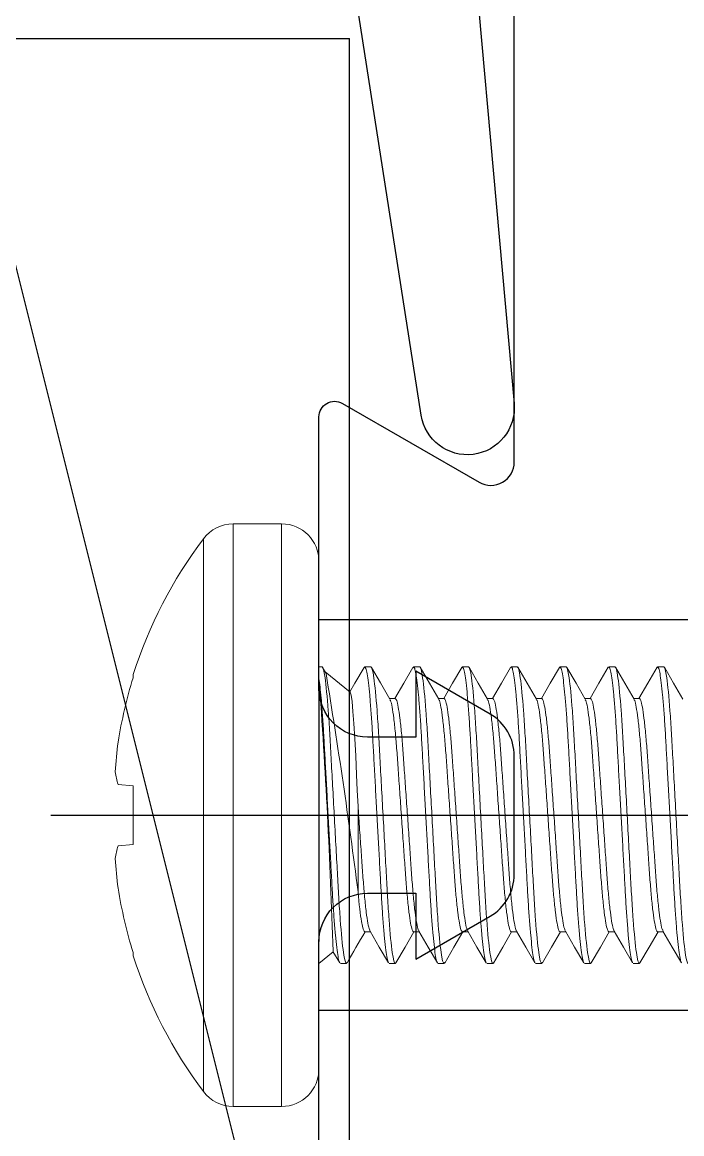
# Model space of a CAD drawing. Extents: x -73 to 76, y -94 to 26.
# Drawn here: x -19.685 to -19.263, y 12.153 to 12.865 of the extents above; entities that cross this region are included whole.
import ezdxf

# ---------------------------------------------------------------- set-up
doc = ezdxf.new("R2010")
doc.units = 0
doc.header["$MEASUREMENT"] = 0
doc.linetypes.add('HIDDEN2', pattern=[0.1875, 0.125, -0.0625])
doc.linetypes.add('SLD-Solid', pattern=[0])
doc.layers.get('0').update_dxf_attribs({"linetype": 'CONTINUOUS'})
for name, color, linetype in [('ARCHETYPE SPACER', 4, 'CONTINUOUS'), ('FASTENERS', 6, 'CONTINUOUS'), ('GLASS-VINYL', 7, 'CONTINUOUS'), ('VENT', 5, 'CONTINUOUS')]:
    doc.layers.add(name, color=color, linetype=linetype)

# ---------------------------------------------------------------- blocks, each defined once
blk = doc.blocks.new('3344 Stile')
blk.add_lwpolyline([(-0.255, -0.125), (-0.081, -0.125, 0.414214), (-0.05, -0.094), (-0.05, -0.063), (-0.09219, -0.063), (-0.06476, -0.0155, -0.267949), (-0.03792, 0), (0, 0), (0.03792, 0, -0.267949), (0.06476, -0.0155), (0.09219, -0.063), (0.05, -0.063), (0.05, -0.094, 0.414214), (0.081, -0.125), (0.255, -0.125, 0.57735), (0.26366, -0.11), (0.21314, -0.0225, -0.57735), (0.22613, 0), (0.75385, 0), (0.69034, -0.11, 0.57735), (0.699, -0.125), (0.875, -0.125), (0.875, 0.937)], format="xyb")
blk = doc.blocks.new('4142 1in Glass Stop')
blk.add_lwpolyline([(0.20041, -0.08888), (0.60154, -0.12488, 0.967957), (0.60885, -0.06536), (0.30323, -0.01772, -0.369613), (0.277, 0.01291), (0.277, 0.069, 0.414214), (0.246, 0.1), (0.061, 0.1, -0.414214), (0.051, 0.11), (0.051, 0.442, -0.414214), (0.061, 0.452), (0.196, 0.452, 0.414214), (0.206, 0.462), (0.206, 0.541, 0.697352), (0.18839, 0.54749, -0.380272), (0.05545, 0.52899, -0.250619), (0.051, 0.53731), (0.051, 0.68969, -0.250619), (0.05545, 0.69801, -0.380272), (0.18839, 0.67951, 0.697352), (0.206, 0.686), (0.206, 0.765, 0.414214), (0.196, 0.775), (0, 0.775, 0.414214), (-0.01, 0.765), (-0.01, 0.01, 0.414214), (0, 0), (0.16869, 0, -0.456923), (0.17859, -0.01143), (0.1725, -0.05356, 0.430142)], format="xyb", close=True)
blk = doc.blocks.new('A$C3B313A15')
at = {"layer": 'ARCHETYPE SPACER', "linetype": 'HIDDEN2', "lineweight": 15, "extrusion": (0, 1, 0), "elevation": 0.5}
blk.add_lwpolyline([(-0.54303, 0), (-1.25312, 0)], dxfattribs=at)
blk = doc.blocks.new('A$C675868D8')
at = {"layer": 'FASTENERS', "linetype": 'SLD-Solid', "lineweight": 15}
for p, q in [((0.10645, 0.373), (0.07554, 0.373)), ((0.07554, 0), (0.07554, 0.373)), ((0.10645, 0), (0.10645, 0.373)), ((0.05639, 0.00957), (0.05639, 0.36343)), ((0.13039, 0.02394), (0.13039, 0.34906)), ((0.13039, 0.2815), (0.13234, 0.2815)), ((0.13501, 0.27723), (0.13274, 0.28114)), ((0.15039, 0.26526), (0.13444, 0.27821)), ((0.15968, 0.2815), (0.16359, 0.2815)), ((0.19093, 0.2815), (0.19484, 0.2815)), ((0.22218, 0.2815), (0.22609, 0.2815)), ((0.25343, 0.2815), (0.25734, 0.2815)), ((0.28468, 0.2815), (0.28859, 0.2815)), ((0.31593, 0.2815), (0.31984, 0.2815)), ((0.34718, 0.2815), (0.35109, 0.2815)), ((0.01146, 0.2745), (0.01146, 0.27648)), ((0.17921, 0.2612), (0.17556, 0.2612)), ((0.21046, 0.2612), (0.20681, 0.2612)), ((0.24171, 0.2612), (0.23806, 0.2612)), ((0.27296, 0.2612), (0.26931, 0.2612)), ((0.30421, 0.2612), (0.30056, 0.2612)), ((0.33546, 0.2612), (0.33181, 0.2612)), ((0.01146, 0.20527), (0.00179, 0.20612)), ((0.01146, 0.16773), (0.01146, 0.20527)), ((0.15539, 0.1921), (0.15539, 0.13746)), ((0.00179, 0.16688), (0.01146, 0.16773)), ((0.15968, 0.1118), (0.16334, 0.1118)), ((0.19093, 0.1118), (0.19459, 0.1118)), ((0.22218, 0.1118), (0.22584, 0.1118)), ((0.25343, 0.1118), (0.25709, 0.1118)), ((0.28468, 0.1118), (0.28834, 0.1118)), ((0.31593, 0.1118), (0.31959, 0.1118)), ((0.34718, 0.1118), (0.35084, 0.1118)), ((0.01146, 0.09652), (0.01146, 0.0985)), ((0.13039, 0.0915), (0.13955, 0.09894)), ((0.13934, 0.0993), (0.14366, 0.09186)), ((0.14796, 0.0915), (0.14406, 0.0915)), ((0.17921, 0.0915), (0.17531, 0.0915)), ((0.21046, 0.0915), (0.20656, 0.0915)), ((0.24171, 0.0915), (0.23781, 0.0915)), ((0.27296, 0.0915), (0.26906, 0.0915)), ((0.30421, 0.0915), (0.30031, 0.0915)), ((0.33546, 0.0915), (0.33156, 0.0915)), ((0.07554, 0), (0.10645, 0))]:
    blk.add_line(p, q, dxfattribs=at)
at = {"layer": 'FASTENERS', "linetype": 'SLD-Solid', "lineweight": 15, "flags": 128}
for points in [[(0.15928, 0.28114), (0.15337, 0.27094), (0.15017, 0.26544)], [(0.17582, 0.26074), (0.16973, 0.27124), (0.164, 0.28112)], [(0.19053, 0.28114), (0.18462, 0.27094), (0.17897, 0.2612)], [(0.20705, 0.26078), (0.20114, 0.27097), (0.19522, 0.28117)], [(0.22178, 0.28114), (0.21587, 0.27094), (0.21022, 0.2612)], [(0.2383, 0.26079), (0.23238, 0.27098), (0.22646, 0.28119)], [(0.25303, 0.28114), (0.24712, 0.27094), (0.24147, 0.2612)], [(0.26955, 0.26078), (0.26363, 0.27097), (0.25772, 0.28118)], [(0.28428, 0.28114), (0.27837, 0.27094), (0.27272, 0.2612)], [(0.30082, 0.26074), (0.29491, 0.27094), (0.28899, 0.28114)], [(0.31553, 0.28115), (0.30962, 0.27094), (0.30397, 0.2612)], [(0.33207, 0.26075), (0.32615, 0.27094), (0.32024, 0.28115)], [(0.34678, 0.28115), (0.34087, 0.27094), (0.33522, 0.2612)], [(0.36331, 0.26076), (0.3574, 0.27095), (0.35148, 0.28116)], [(0.15033, 0.26518), (0.1504, 0.26523), (0.15097, 0.26329), (0.15154, 0.25924), (0.15215, 0.25294), (0.15274, 0.24509), (0.15333, 0.23536), (0.15387, 0.22458), (0.15444, 0.2124), (0.1549, 0.20247), (0.15539, 0.1921)], [(0.16307, 0.11226), (0.16899, 0.10206), (0.17491, 0.09186)], [(0.17961, 0.09185), (0.18552, 0.10205), (0.19118, 0.1118)], [(0.19432, 0.11226), (0.20024, 0.10206), (0.20616, 0.09186)], [(0.21084, 0.09182), (0.21676, 0.10202), (0.22243, 0.1118)], [(0.22557, 0.11226), (0.23149, 0.10206), (0.23741, 0.09186)], [(0.24209, 0.09181), (0.24801, 0.10202), (0.25368, 0.1118)], [(0.25682, 0.11225), (0.26274, 0.10206), (0.26866, 0.09186)], [(0.27336, 0.09185), (0.27928, 0.10206), (0.28493, 0.1118)], [(0.28808, 0.11225), (0.29399, 0.10206), (0.29991, 0.09185)], [(0.30461, 0.09186), (0.31053, 0.10206), (0.31618, 0.1118)], [(0.31933, 0.11225), (0.32524, 0.10206), (0.33116, 0.09185)], [(0.33586, 0.09185), (0.34178, 0.10205), (0.34743, 0.1118)], [(0.35058, 0.11225), (0.35649, 0.10206), (0.36241, 0.09185)]]:
    blk.add_lwpolyline(points, dxfattribs=at)
at = {"layer": 'FASTENERS', "linetype": 'SLD-Solid', "lineweight": 15}
for centre, radius, start, end in [((0.07554, 0.34906), 0.02394, 90, 143.11381), ((0.10645, 0.34906), 0.02394, 0, 90), ((0.29216, 0.1865), 0.29477, 143.11381, 162.2265), ((0.29372, 0.18653), 0.29566, 162.68931, 170.89784), ((-4.01922, -0.02743), 4.16055, 1.74596, 4.1556), ((-3.52745, -0.33174), 3.7126, 7.26036, 9.43954), ((0.25016, 0.20044), 0.25053, 172.46282, 176.85148), ((0.04821, 0.22062), 0.04864, 187.58417, 197.34592), ((0.04821, 0.15238), 0.04864, 162.65408, 172.41583), ((0.25016, 0.17256), 0.25053, 183.14852, 187.53718), ((0.29372, 0.18647), 0.29566, 189.10216, 197.31069), ((0.78989, -0.26673), 0.73494, 149.0001, 150.79674), ((0.29216, 0.1865), 0.29477, 197.7735, 216.88619), ((0.10645, 0.02394), 0.02394, 270, 0), ((0.07554, 0.02394), 0.02394, 216.88619, 270)]:
    blk.add_arc(centre, radius, start, end, dxfattribs=at)
for points, knots in [([(0.14796, 0.0915), (0.1474, 0.0915), (0.14674, 0.09381), (0.14537, 0.10344), (0.14465, 0.11075), (0.14366, 0.12407), (0.14334, 0.12889), (0.14275, 0.13894), (0.14247, 0.14416), (0.14155, 0.16108), (0.14085, 0.17377), (0.13945, 0.19923), (0.13876, 0.21192), (0.13783, 0.22884), (0.13755, 0.23406), (0.13696, 0.24411), (0.13664, 0.24893), (0.13565, 0.26225), (0.13494, 0.26956), (0.13356, 0.27919), (0.1329, 0.2815), (0.13234, 0.2815)], [0, 0, 0, 0, 0.125, 0.125, 0.25, 0.25, 0.3125, 0.3125, 0.375, 0.375, 0.5, 0.5, 0.625, 0.625, 0.6875, 0.6875, 0.75, 0.75, 0.875, 0.875, 1, 1, 1, 1]), ([(0.1749, 0.09213), (0.1748, 0.09225), (0.17445, 0.09265), (0.17381, 0.09576), (0.17298, 0.10142), (0.17215, 0.10943), (0.17133, 0.11928), (0.17056, 0.13059), (0.16987, 0.14311), (0.16913, 0.15672), (0.16833, 0.17132), (0.1675, 0.1865), (0.16666, 0.20168), (0.16586, 0.21628), (0.16512, 0.22989), (0.16443, 0.24241), (0.16366, 0.25372), (0.16284, 0.26358), (0.16201, 0.27156), (0.16118, 0.2773), (0.1604, 0.28085), (0.15992, 0.28129), (0.15968, 0.2815)], [0, 0, 0, 0, 0.021568, 0.073054, 0.125425, 0.178022, 0.230168, 0.281224, 0.330845, 0.381407, 0.433258, 0.485779, 0.5383, 0.590152, 0.640713, 0.690335, 0.74139, 0.793537, 0.846134, 0.898504, 0.949991, 1, 1, 1, 1]), ([(0.17921, 0.0915), (0.17865, 0.0915), (0.17799, 0.09381), (0.17662, 0.10344), (0.1759, 0.11075), (0.17491, 0.12407), (0.17459, 0.12889), (0.174, 0.13894), (0.17372, 0.14416), (0.1728, 0.16108), (0.1721, 0.17377), (0.1707, 0.19923), (0.17001, 0.21192), (0.16908, 0.22884), (0.1688, 0.23406), (0.16821, 0.24411), (0.16789, 0.24893), (0.1669, 0.26225), (0.16619, 0.26956), (0.16481, 0.27919), (0.16415, 0.2815), (0.16359, 0.2815)], [0, 0, 0, 0, 0.125, 0.125, 0.25, 0.25, 0.3125, 0.3125, 0.375, 0.375, 0.5, 0.5, 0.625, 0.625, 0.6875, 0.6875, 0.75, 0.75, 0.875, 0.875, 1, 1, 1, 1]), ([(0.20615, 0.09213), (0.20605, 0.09225), (0.2057, 0.09265), (0.20506, 0.09576), (0.20423, 0.10142), (0.2034, 0.10943), (0.20258, 0.11928), (0.20181, 0.13059), (0.20112, 0.14311), (0.20038, 0.15672), (0.19958, 0.17132), (0.19875, 0.1865), (0.19791, 0.20168), (0.19711, 0.21628), (0.19637, 0.22989), (0.19568, 0.24241), (0.19491, 0.25372), (0.19409, 0.26358), (0.19326, 0.27156), (0.19243, 0.2773), (0.19165, 0.28085), (0.19117, 0.28129), (0.19093, 0.2815)], [0, 0, 0, 0, 0.021565, 0.073051, 0.125422, 0.178019, 0.230166, 0.281221, 0.330843, 0.381405, 0.433256, 0.485778, 0.538299, 0.59015, 0.640712, 0.690334, 0.74139, 0.793537, 0.846133, 0.898504, 0.949991, 1, 1, 1, 1]), ([(0.21046, 0.0915), (0.2099, 0.0915), (0.20924, 0.09381), (0.20787, 0.10344), (0.20715, 0.11075), (0.20616, 0.12407), (0.20584, 0.12889), (0.20525, 0.13894), (0.20497, 0.14416), (0.20405, 0.16108), (0.20335, 0.17377), (0.20195, 0.19923), (0.20126, 0.21192), (0.20033, 0.22884), (0.20005, 0.23406), (0.19946, 0.24411), (0.19914, 0.24893), (0.19815, 0.26225), (0.19744, 0.26956), (0.19606, 0.27919), (0.1954, 0.2815), (0.19484, 0.2815)], [0, 0, 0, 0, 0.125, 0.125, 0.25, 0.25, 0.3125, 0.3125, 0.375, 0.375, 0.5, 0.5, 0.625, 0.625, 0.6875, 0.6875, 0.75, 0.75, 0.875, 0.875, 1, 1, 1, 1]), ([(0.2374, 0.09213), (0.2373, 0.09225), (0.23695, 0.09265), (0.23631, 0.09576), (0.23548, 0.10142), (0.23465, 0.10943), (0.23383, 0.11928), (0.23306, 0.13059), (0.23237, 0.14311), (0.23163, 0.15672), (0.23083, 0.17132), (0.23, 0.1865), (0.22916, 0.20168), (0.22836, 0.21628), (0.22762, 0.22989), (0.22693, 0.24241), (0.22616, 0.25372), (0.22534, 0.26358), (0.22451, 0.27156), (0.22368, 0.2773), (0.2229, 0.28085), (0.22242, 0.28129), (0.22218, 0.2815)], [0, 0, 0, 0, 0.021571, 0.073057, 0.125427, 0.178024, 0.23017, 0.281226, 0.330847, 0.381409, 0.43326, 0.485781, 0.538302, 0.590153, 0.640714, 0.690336, 0.741391, 0.793538, 0.846134, 0.898505, 0.949991, 1, 1, 1, 1]), ([(0.24171, 0.0915), (0.24115, 0.0915), (0.24049, 0.09381), (0.23912, 0.10344), (0.2384, 0.11075), (0.23741, 0.12407), (0.23709, 0.12889), (0.2365, 0.13894), (0.23622, 0.14416), (0.2353, 0.16108), (0.2346, 0.17377), (0.2332, 0.19923), (0.23251, 0.21192), (0.23158, 0.22884), (0.2313, 0.23406), (0.23071, 0.24411), (0.23039, 0.24893), (0.2294, 0.26225), (0.22869, 0.26956), (0.22731, 0.27919), (0.22665, 0.2815), (0.22609, 0.2815)], [0, 0, 0, 0, 0.125, 0.125, 0.25, 0.25, 0.3125, 0.3125, 0.375, 0.375, 0.5, 0.5, 0.625, 0.625, 0.6875, 0.6875, 0.75, 0.75, 0.875, 0.875, 1, 1, 1, 1]), ([(0.26865, 0.09213), (0.26855, 0.09225), (0.2682, 0.09265), (0.26756, 0.09576), (0.26673, 0.10142), (0.2659, 0.10943), (0.26508, 0.11928), (0.26431, 0.13059), (0.26362, 0.14311), (0.26288, 0.15672), (0.26208, 0.17132), (0.26125, 0.1865), (0.26041, 0.20168), (0.25961, 0.21628), (0.25887, 0.22989), (0.25818, 0.24241), (0.25741, 0.25372), (0.25659, 0.26358), (0.25576, 0.27156), (0.25493, 0.2773), (0.25415, 0.28085), (0.25367, 0.28129), (0.25343, 0.2815)], [0, 0, 0, 0, 0.021588, 0.073073, 0.125443, 0.178038, 0.230184, 0.281238, 0.330859, 0.38142, 0.43327, 0.48579, 0.53831, 0.59016, 0.640721, 0.690341, 0.741396, 0.793541, 0.846137, 0.898506, 0.949992, 1, 1, 1, 1]), ([(0.27296, 0.0915), (0.2724, 0.0915), (0.27174, 0.09381), (0.27037, 0.10344), (0.26965, 0.11075), (0.26866, 0.12407), (0.26834, 0.12889), (0.26775, 0.13894), (0.26747, 0.14416), (0.26655, 0.16108), (0.26585, 0.17377), (0.26445, 0.19923), (0.26376, 0.21192), (0.26283, 0.22884), (0.26255, 0.23406), (0.26196, 0.24411), (0.26164, 0.24893), (0.26065, 0.26225), (0.25994, 0.26956), (0.25856, 0.27919), (0.2579, 0.2815), (0.25734, 0.2815)], [0, 0, 0, 0, 0.125, 0.125, 0.25, 0.25, 0.3125, 0.3125, 0.375, 0.375, 0.5, 0.5, 0.625, 0.625, 0.6875, 0.6875, 0.75, 0.75, 0.875, 0.875, 1, 1, 1, 1]), ([(0.2999, 0.09213), (0.2998, 0.09225), (0.29945, 0.09265), (0.29881, 0.09576), (0.29798, 0.10142), (0.29715, 0.10943), (0.29633, 0.11928), (0.29556, 0.13059), (0.29487, 0.14311), (0.29413, 0.15672), (0.29333, 0.17132), (0.2925, 0.1865), (0.29166, 0.20168), (0.29086, 0.21628), (0.29012, 0.22989), (0.28943, 0.24241), (0.28866, 0.25372), (0.28784, 0.26358), (0.28701, 0.27156), (0.28618, 0.2773), (0.2854, 0.28085), (0.28492, 0.28129), (0.28468, 0.2815)], [0, 0, 0, 0, 0.021618, 0.073102, 0.12547, 0.178064, 0.230208, 0.281261, 0.33088, 0.381439, 0.433287, 0.485806, 0.538324, 0.590173, 0.640732, 0.690351, 0.741404, 0.793548, 0.846142, 0.89851, 0.949993, 1, 1, 1, 1]), ([(0.30421, 0.0915), (0.30365, 0.0915), (0.30299, 0.09381), (0.30162, 0.10344), (0.3009, 0.11075), (0.29991, 0.12407), (0.29959, 0.12889), (0.299, 0.13894), (0.29872, 0.14416), (0.2978, 0.16108), (0.2971, 0.17377), (0.2957, 0.19923), (0.29501, 0.21192), (0.29408, 0.22884), (0.2938, 0.23406), (0.29321, 0.24411), (0.29289, 0.24893), (0.2919, 0.26225), (0.29119, 0.26956), (0.28981, 0.27919), (0.28915, 0.2815), (0.28859, 0.2815)], [0, 0, 0, 0, 0.125, 0.125, 0.25, 0.25, 0.3125, 0.3125, 0.375, 0.375, 0.5, 0.5, 0.625, 0.625, 0.6875, 0.6875, 0.75, 0.75, 0.875, 0.875, 1, 1, 1, 1]), ([(0.33115, 0.09213), (0.33105, 0.09225), (0.3307, 0.09265), (0.33006, 0.09576), (0.32923, 0.10142), (0.3284, 0.10943), (0.32758, 0.11928), (0.32681, 0.13059), (0.32612, 0.14311), (0.32538, 0.15672), (0.32458, 0.17132), (0.32375, 0.1865), (0.32291, 0.20168), (0.32211, 0.21628), (0.32137, 0.22989), (0.32068, 0.24241), (0.31991, 0.25372), (0.31909, 0.26358), (0.31826, 0.27156), (0.31743, 0.2773), (0.31665, 0.28085), (0.31617, 0.28129), (0.31593, 0.2815)], [0, 0, 0, 0, 0.021663, 0.073144, 0.12551, 0.178101, 0.230243, 0.281294, 0.33091, 0.381467, 0.433313, 0.485829, 0.538345, 0.590191, 0.640748, 0.690365, 0.741416, 0.793557, 0.846149, 0.898514, 0.949996, 1, 1, 1, 1]), ([(0.33546, 0.0915), (0.3349, 0.0915), (0.33424, 0.09381), (0.33287, 0.10344), (0.33215, 0.11075), (0.33116, 0.12407), (0.33084, 0.12889), (0.33025, 0.13894), (0.32997, 0.14416), (0.32905, 0.16108), (0.32835, 0.17377), (0.32695, 0.19923), (0.32626, 0.21192), (0.32533, 0.22884), (0.32505, 0.23406), (0.32446, 0.24411), (0.32414, 0.24893), (0.32315, 0.26225), (0.32244, 0.26956), (0.32106, 0.27919), (0.3204, 0.2815), (0.31984, 0.2815)], [0, 0, 0, 0, 0.125, 0.125, 0.25, 0.25, 0.3125, 0.3125, 0.375, 0.375, 0.5, 0.5, 0.625, 0.625, 0.6875, 0.6875, 0.75, 0.75, 0.875, 0.875, 1, 1, 1, 1]), ([(0.3624, 0.09213), (0.3623, 0.09224), (0.36195, 0.09264), (0.36131, 0.09576), (0.36048, 0.10142), (0.35965, 0.10943), (0.35883, 0.11928), (0.35806, 0.13059), (0.35737, 0.14311), (0.35663, 0.15672), (0.35583, 0.17132), (0.355, 0.1865), (0.35416, 0.20168), (0.35336, 0.21628), (0.35262, 0.22989), (0.35193, 0.24241), (0.35116, 0.25372), (0.35034, 0.26358), (0.34951, 0.27156), (0.34868, 0.2773), (0.3479, 0.28085), (0.34742, 0.28129), (0.34718, 0.2815)], [0, 0, 0, 0, 0.021723, 0.073202, 0.125564, 0.178152, 0.23029, 0.281338, 0.330952, 0.381505, 0.433348, 0.485861, 0.538374, 0.590217, 0.64077, 0.690384, 0.741432, 0.79357, 0.846158, 0.89852, 0.949999, 1, 1, 1, 1]), ([(0.36671, 0.0915), (0.36615, 0.0915), (0.36549, 0.09381), (0.36412, 0.10344), (0.3634, 0.11075), (0.36241, 0.12407), (0.36209, 0.12889), (0.3615, 0.13894), (0.36122, 0.14416), (0.3603, 0.16108), (0.3596, 0.17377), (0.3582, 0.19923), (0.35751, 0.21192), (0.35658, 0.22884), (0.3563, 0.23406), (0.35571, 0.24411), (0.35539, 0.24893), (0.3544, 0.26225), (0.35369, 0.26956), (0.35231, 0.27919), (0.35165, 0.2815), (0.35109, 0.2815)], [0, 0, 0, 0, 0.125, 0.125, 0.25, 0.25, 0.3125, 0.3125, 0.375, 0.375, 0.5, 0.5, 0.625, 0.625, 0.6875, 0.6875, 0.75, 0.75, 0.875, 0.875, 1, 1, 1, 1]), ([(0.14365, 0.09213), (0.14355, 0.09225), (0.1432, 0.09265), (0.14256, 0.09576), (0.14173, 0.10142), (0.1409, 0.10943), (0.14008, 0.11928), (0.13931, 0.13059), (0.13862, 0.14311), (0.13788, 0.15672), (0.13708, 0.17132), (0.13625, 0.1865), (0.13541, 0.20168), (0.13461, 0.21628), (0.13387, 0.22989), (0.13318, 0.2424), (0.13246, 0.25301), (0.13175, 0.26176), (0.13107, 0.26881), (0.13061, 0.27231), (0.13039, 0.27406)], [0, 0, 0, 0, 0.024812, 0.084014, 0.144232, 0.20471, 0.264671, 0.323377, 0.380434, 0.438572, 0.498193, 0.558585, 0.618976, 0.678597, 0.736735, 0.793792, 0.852498, 0.901367, 0.950674, 1, 1, 1, 1]), ([(0.19093, 0.1118), (0.19064, 0.11206), (0.19003, 0.1126), (0.18902, 0.117), (0.18798, 0.12401), (0.18696, 0.13349), (0.18601, 0.1448), (0.18514, 0.15761), (0.18416, 0.17164), (0.18312, 0.1865), (0.18209, 0.20136), (0.1811, 0.21539), (0.18023, 0.2282), (0.17928, 0.23951), (0.17826, 0.24901), (0.17722, 0.25593), (0.17639, 0.25978), (0.17595, 0.26027), (0.17583, 0.26042)], [0, 0, 0, 0, 0.063231, 0.128564, 0.194779, 0.26055, 0.324606, 0.387248, 0.452007, 0.518073, 0.584139, 0.648899, 0.71154, 0.775596, 0.841367, 0.907582, 0.972916, 1, 1, 1, 1]), ([(0.19432, 0.11258), (0.19419, 0.11272), (0.19376, 0.11322), (0.19293, 0.11707), (0.19189, 0.12399), (0.19086, 0.13349), (0.18991, 0.1448), (0.18905, 0.15761), (0.18806, 0.17164), (0.18703, 0.1865), (0.18599, 0.20136), (0.18501, 0.21539), (0.18414, 0.2282), (0.18319, 0.23951), (0.18217, 0.24899), (0.18112, 0.256), (0.18012, 0.2604), (0.17951, 0.26094), (0.17921, 0.2612)], [0, 0, 0, 0, 0.027165, 0.092493, 0.158702, 0.224468, 0.288518, 0.351155, 0.415909, 0.48197, 0.54803, 0.612784, 0.675421, 0.739471, 0.805237, 0.871446, 0.936774, 1, 1, 1, 1]), ([(0.22218, 0.1118), (0.22189, 0.11206), (0.22128, 0.1126), (0.22027, 0.117), (0.21923, 0.12401), (0.21821, 0.13349), (0.21726, 0.1448), (0.21639, 0.15761), (0.21541, 0.17164), (0.21437, 0.1865), (0.21334, 0.20136), (0.21235, 0.21539), (0.21148, 0.2282), (0.21053, 0.23951), (0.20951, 0.24901), (0.20847, 0.25593), (0.20764, 0.2598), (0.20719, 0.2603), (0.20706, 0.26045)], [0, 0, 0, 0, 0.063137, 0.128373, 0.19449, 0.260163, 0.324123, 0.386672, 0.451335, 0.517303, 0.583271, 0.647934, 0.710483, 0.774443, 0.840116, 0.906233, 0.971469, 1, 1, 1, 1]), ([(0.22557, 0.11258), (0.22544, 0.11272), (0.22501, 0.11322), (0.22418, 0.11707), (0.22314, 0.12399), (0.22211, 0.13349), (0.22116, 0.1448), (0.2203, 0.15761), (0.21931, 0.17164), (0.21828, 0.1865), (0.21724, 0.20136), (0.21626, 0.21539), (0.21539, 0.2282), (0.21444, 0.23951), (0.21342, 0.24899), (0.21237, 0.256), (0.21137, 0.2604), (0.21076, 0.26094), (0.21046, 0.2612)], [0, 0, 0, 0, 0.02719, 0.092517, 0.158724, 0.224489, 0.288537, 0.351172, 0.415924, 0.481983, 0.548042, 0.612795, 0.675429, 0.739478, 0.805242, 0.87145, 0.936776, 1, 1, 1, 1]), ([(0.25343, 0.1118), (0.25314, 0.11206), (0.25253, 0.1126), (0.25152, 0.117), (0.25048, 0.12401), (0.24946, 0.13349), (0.24851, 0.1448), (0.24764, 0.15761), (0.24666, 0.17164), (0.24562, 0.1865), (0.24459, 0.20136), (0.2436, 0.21539), (0.24273, 0.2282), (0.24178, 0.23951), (0.24076, 0.24901), (0.23972, 0.25593), (0.23888, 0.25981), (0.23844, 0.26031), (0.2383, 0.26046)], [0, 0, 0, 0, 0.063113, 0.128326, 0.194418, 0.260067, 0.324004, 0.386529, 0.451168, 0.517112, 0.583056, 0.647695, 0.71022, 0.774157, 0.839806, 0.905898, 0.97111, 1, 1, 1, 1]), ([(0.25682, 0.11258), (0.25669, 0.11272), (0.25626, 0.11322), (0.25543, 0.11707), (0.25439, 0.12399), (0.25336, 0.13349), (0.25241, 0.1448), (0.25155, 0.15761), (0.25056, 0.17164), (0.24953, 0.1865), (0.24849, 0.20136), (0.24751, 0.21539), (0.24664, 0.2282), (0.24569, 0.23951), (0.24467, 0.24899), (0.24362, 0.256), (0.24262, 0.2604), (0.24201, 0.26094), (0.24171, 0.2612)], [0, 0, 0, 0, 0.027234, 0.092557, 0.158762, 0.224523, 0.288569, 0.351201, 0.41595, 0.482006, 0.548062, 0.612812, 0.675444, 0.73949, 0.805251, 0.871455, 0.936779, 1, 1, 1, 1]), ([(0.28468, 0.1118), (0.28439, 0.11206), (0.28378, 0.1126), (0.28277, 0.117), (0.28173, 0.12401), (0.28071, 0.13349), (0.27976, 0.1448), (0.27889, 0.15761), (0.27791, 0.17164), (0.27687, 0.1865), (0.27584, 0.20136), (0.27485, 0.21539), (0.27398, 0.2282), (0.27303, 0.23951), (0.27201, 0.24901), (0.27097, 0.25593), (0.27014, 0.2598), (0.26969, 0.2603), (0.26956, 0.26045)], [0, 0, 0, 0, 0.063139, 0.128378, 0.194497, 0.260173, 0.324135, 0.386686, 0.451351, 0.517322, 0.583292, 0.647958, 0.710509, 0.774471, 0.840147, 0.906266, 0.971505, 1, 1, 1, 1]), ([(0.28807, 0.11258), (0.28794, 0.11272), (0.28751, 0.11322), (0.28668, 0.11707), (0.28564, 0.12399), (0.28461, 0.13349), (0.28366, 0.1448), (0.2828, 0.15761), (0.28181, 0.17164), (0.28078, 0.1865), (0.27974, 0.20136), (0.27876, 0.21539), (0.27789, 0.2282), (0.27694, 0.23951), (0.27592, 0.24899), (0.27487, 0.256), (0.27387, 0.2604), (0.27326, 0.26094), (0.27296, 0.2612)], [0, 0, 0, 0, 0.027296, 0.092616, 0.158816, 0.224573, 0.288615, 0.351243, 0.415988, 0.48204, 0.548092, 0.612837, 0.675465, 0.739506, 0.805263, 0.871464, 0.936783, 1, 1, 1, 1]), ([(0.31593, 0.1118), (0.31564, 0.11206), (0.31503, 0.1126), (0.31402, 0.117), (0.31298, 0.12401), (0.31196, 0.13349), (0.31101, 0.1448), (0.31014, 0.15761), (0.30916, 0.17164), (0.30812, 0.1865), (0.30709, 0.20136), (0.3061, 0.21539), (0.30523, 0.2282), (0.30428, 0.23951), (0.30326, 0.24901), (0.30222, 0.25593), (0.30139, 0.25978), (0.30095, 0.26028), (0.30083, 0.26042)], [0, 0, 0, 0, 0.063226, 0.128554, 0.194764, 0.26053, 0.324581, 0.387217, 0.451972, 0.518033, 0.584094, 0.648848, 0.711485, 0.775535, 0.841301, 0.907511, 0.97284, 1, 1, 1, 1]), ([(0.31932, 0.11257), (0.3192, 0.11272), (0.31876, 0.11322), (0.31793, 0.11707), (0.31689, 0.12399), (0.31586, 0.13349), (0.31491, 0.1448), (0.31405, 0.15761), (0.31306, 0.17164), (0.31203, 0.1865), (0.31099, 0.20136), (0.31001, 0.21539), (0.30914, 0.2282), (0.30819, 0.23951), (0.30717, 0.24899), (0.30612, 0.256), (0.30512, 0.2604), (0.30451, 0.26094), (0.30421, 0.2612)], [0, 0, 0, 0, 0.027379, 0.092693, 0.158887, 0.224639, 0.288675, 0.351298, 0.416037, 0.482084, 0.54813, 0.61287, 0.675492, 0.739528, 0.80528, 0.871474, 0.936788, 1, 1, 1, 1]), ([(0.34718, 0.1118), (0.34689, 0.11206), (0.34628, 0.1126), (0.34527, 0.117), (0.34423, 0.12401), (0.34321, 0.13349), (0.34226, 0.1448), (0.34139, 0.15761), (0.34041, 0.17164), (0.33937, 0.1865), (0.33834, 0.20136), (0.33735, 0.21539), (0.33648, 0.2282), (0.33553, 0.23951), (0.33451, 0.24901), (0.33347, 0.25593), (0.33264, 0.25978), (0.3322, 0.26028), (0.33207, 0.26043)], [0, 0, 0, 0, 0.063216, 0.128534, 0.194732, 0.260488, 0.324528, 0.387155, 0.451898, 0.517949, 0.583999, 0.648743, 0.711369, 0.775409, 0.841165, 0.907364, 0.972682, 1, 1, 1, 1]), ([(0.35058, 0.11257), (0.35045, 0.11272), (0.35001, 0.11322), (0.34918, 0.11707), (0.34814, 0.12399), (0.34711, 0.13349), (0.34616, 0.1448), (0.3453, 0.15761), (0.34431, 0.17164), (0.34328, 0.1865), (0.34224, 0.20136), (0.34126, 0.21539), (0.34039, 0.2282), (0.33944, 0.23951), (0.33842, 0.24899), (0.33737, 0.256), (0.33637, 0.2604), (0.33576, 0.26094), (0.33546, 0.2612)], [0, 0, 0, 0, 0.027463, 0.092771, 0.15896, 0.224706, 0.288736, 0.351354, 0.416088, 0.482128, 0.548169, 0.612903, 0.67552, 0.739551, 0.805297, 0.871486, 0.936794, 1, 1, 1, 1]), ([(0.16307, 0.11258), (0.16294, 0.11272), (0.1625, 0.11322), (0.16168, 0.11707), (0.16064, 0.12399), (0.15961, 0.13349), (0.15866, 0.1448), (0.1578, 0.15761), (0.15681, 0.17163), (0.15599, 0.1834), (0.15552, 0.19024), (0.15539, 0.1921)], [0, 0, 0, 0, 0.053586, 0.182501, 0.313154, 0.442932, 0.569324, 0.692927, 0.820709, 0.951069, 1, 1, 1, 1]), ([(0.15968, 0.1118), (0.15907, 0.1118), (0.15835, 0.11394), (0.15685, 0.12281), (0.15608, 0.12951), (0.15539, 0.13746)], [0, 0, 0, 0, 0.5, 0.5, 1, 1, 1, 1])]:
    blk.add_open_spline(points, degree=3, knots=knots, dxfattribs=at)
for points in [[(0.15968, 0.2815), (0.15928, 0.28087)], [(0.19093, 0.2815), (0.19053, 0.28087)], [(0.22218, 0.2815), (0.22178, 0.28087)], [(0.25343, 0.2815), (0.25303, 0.28087)], [(0.28468, 0.2815), (0.28428, 0.28087)], [(0.31593, 0.2815), (0.31553, 0.28087)], [(0.34718, 0.2815), (0.34678, 0.28087)], [(0.14836, 0.09212), (0.14796, 0.0915)], [(0.17962, 0.09213), (0.17921, 0.0915)], [(0.21085, 0.0921), (0.21046, 0.0915)], [(0.2421, 0.09209), (0.24171, 0.0915)], [(0.27337, 0.09213), (0.27296, 0.0915)], [(0.30462, 0.09213), (0.30421, 0.0915)], [(0.33587, 0.09212), (0.33546, 0.0915)]]:
    blk.add_open_spline(points, degree=1, dxfattribs=at)

msp = doc.modelspace()

# ---------------------------------------------------------------- linework, layer by layer
msp.add_line((-19.66642, 12.35705), (-18.93122, 12.35705))
at = {"layer": 'GLASS-VINYL'}
for p, q in [((-19.72523, 12.85422), (-19.47523, 12.85422)), ((-19.47523, 11.85422), (-19.72523, 12.85422)), ((-19.47523, 11.85422), (-19.47523, 12.85422))]:
    msp.add_line(p, q, dxfattribs=at)
at = {"layer": 'VENT'}
for p, q in [((-19.25677, 12.48205), (-19.49477, 12.48205)), ((-19.49477, 12.43805), (-19.49477, 12.27605)), ((-19.25677, 12.23205), (-19.49477, 12.23205))]:
    msp.add_line(p, q, dxfattribs=at)

# ---------------------------------------------------------------- block references
at = {"layer": 'ARCHETYPE SPACER', "xscale": -1}
msp.add_blockref('A$C3B313A15', (-18.08616, 11.85705), dxfattribs=at)
at = {"layer": 'FASTENERS'}
msp.add_blockref('A$C675868D8', (-19.62516, 12.17055), dxfattribs=at)
at = {"layer": 'VENT', "xscale": -1}
for name, p, rotation in [('4142 1in Glass Stop', (-19.49477, 13.22205), 90), ('3344 Stile', (-19.36977, 12.35705), 270), ('3344 Stile', (-19.36977, 12.35705), 270)]:
    msp.add_blockref(name, p, dxfattribs=dict(at, rotation=rotation))

doc.saveas('drawing.dxf')
